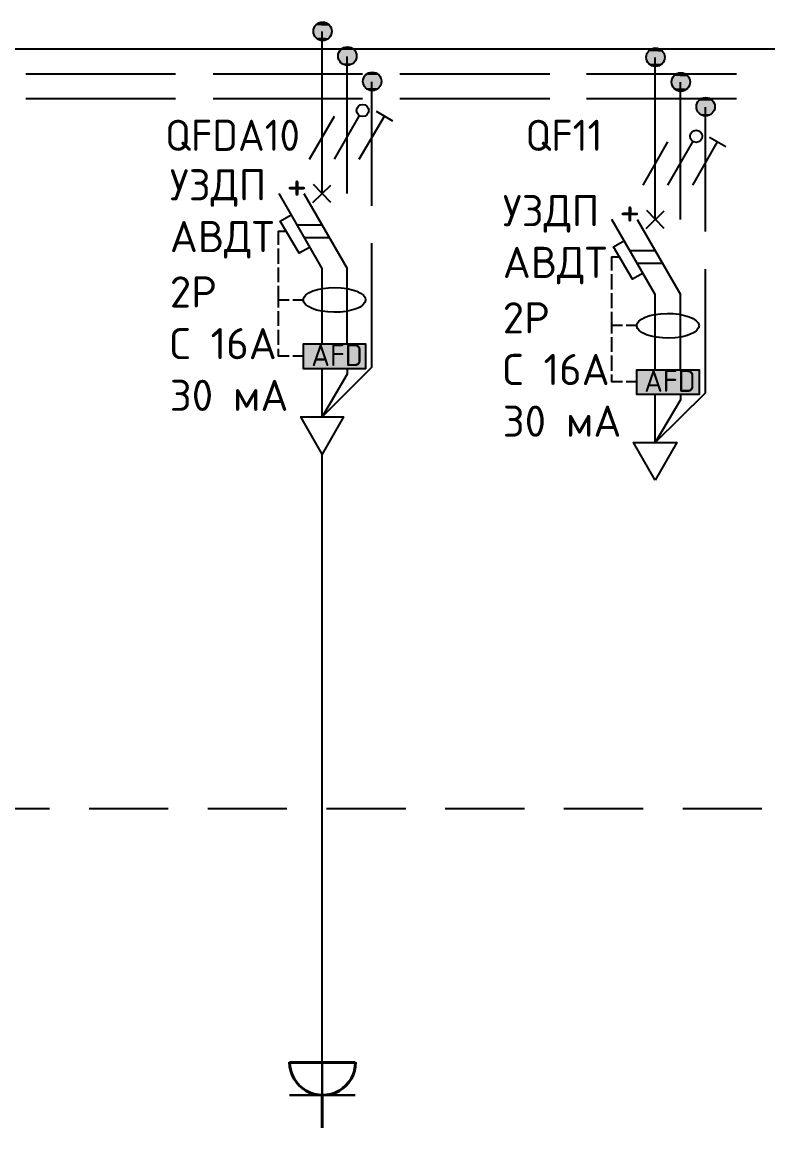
# Model space of a CAD drawing. Header units: millimetres. Extents: x -32 to 417638015, y -35 to 175284279.
# Drawn here: x 416710304 to 416716288, y 175224539 to 175233412 of the extents above; entities that cross this region are included whole.
import ezdxf

# ---------------------------------------------------------------- set-up
doc = ezdxf.new("R2010")
doc.units = ezdxf.units.MM
for name, color, linetype in [('PDF _0', 7, 'Continuous'), ('PDF _4_Однолинейная схема', 7, 'Continuous'), ('PDF _A-HATCH-WALL', 5, 'Continuous'), ('PDF _Текст', 7, 'Continuous'), ('PDF _ЭОМ_Розетки быт', 5, 'Continuous')]:
    doc.layers.add(name, color=color, linetype=linetype)
doc.styles.add('PDF GOST Common', font='GOST_Common.ttf')
doc.styles.add('PDF ISOCPEUR', font='isocpeur.ttf')

msp = doc.modelspace()

# ---------------------------------------------------------------- linework, layer by layer
at = {"layer": 'PDF _0', "lineweight": 25}
for points in [[(416712712.6, 175232036.5), (416712712.6, 175233336)], [(416712911.5, 175232036.5), (416712911.5, 175233137.1)], [(416715383.8, 175231829), (416715383.8, 175233128.6)], [(416713110.5, 175231939.1), (416713110.5, 175232933.9)], [(416715587, 175231829), (416715587, 175232929.7)], [(416715786, 175231731.7), (416715786, 175232730.7)], [(416712636.4, 175231964.5), (416712780.3, 175232104.2)], [(416712780.3, 175231964.5), (416712640.6, 175232108.4)], [(416712712.6, 175230830), (416712712.6, 175231435.3), (416712365.4, 175232036.4)], [(416712564.4, 175232036.5), (416712911.5, 175231435.3)], [(416715311.8, 175231757.1), (416715455.8, 175231896.8)], [(416715455.8, 175231757.1), (416715316.1, 175231901)], [(416712611, 175231604.7), (416712526.3, 175231558.1), (416712373.9, 175231816.3), (416712462.8, 175231867.1)], [(416715383.8, 175230622.5), (416715383.8, 175231227.9), (416715036.7, 175231829)], [(416715239.9, 175231829), (416715587, 175231227.9)], [(416712509.4, 175231786.7), (416712708.3, 175231786.7)], [(416712564.4, 175231685.1), (416712767.6, 175231685.1)], [(416712712.6, 175230245.7), (416713110.5, 175230643.7), (416713110.5, 175231638.5)], [(416715286.4, 175231397.2), (416715201.8, 175231350.7), (416715049.4, 175231608.9), (416715138.3, 175231659.7)], [(416715184.8, 175231579.3), (416715383.8, 175231579.3)], [(416715239.9, 175231477.7), (416715438.8, 175231477.7)], [(416712911.5, 175230830), (416712911.5, 175231435.3)], [(416715383.8, 175230038.3), (416715786, 175230436.2), (416715786, 175231431)], [(416715587, 175230622.5), (416715587, 175231227.9)], [(416712911.5, 175230639.4), (416712911.5, 175230588.6), (416712712.6, 175230245.7), (416712712.6, 175230631)], [(416715587, 175230432), (416715587, 175230381.2), (416715383.8, 175230038.3), (416715383.8, 175230423.5)], [(416712712.6, 175225064.1), (416712712.6, 175229953.4)], [(416710523.9, 175227100.4), (416709888.9, 175227100.4)], [(416711476.4, 175227100.4), (416710841.4, 175227100.4)], [(416712428.9, 175227100.4), (416711793.9, 175227100.4)], [(416713381.4, 175227100.4), (416712746.4, 175227100.4)], [(416714333.9, 175227100.4), (416713699, 175227100.4)], [(416715286.4, 175227100.4), (416714651.5, 175227100.4)], [(416716238.9, 175227100.4), (416715604, 175227100.4)]]:
    msp.add_lwpolyline(points, dxfattribs=at)
at = {"layer": 'PDF _0', "color": 1, "lineweight": 25}
for points in [[(416713144.4, 175232696.9), (416713275.6, 175232620.7)], [(416712611, 175232311.6), (416712809.9, 175232658.8)], [(416712809.9, 175232311.6), (416713008.9, 175232658.8)], [(416713008.9, 175232311.6), (416713212.1, 175232658.8)], [(416715286.4, 175232104.2), (416715485.4, 175232451.3)], [(416715485.4, 175232104.2), (416715684.4, 175232451.3)], [(416715684.4, 175232104.2), (416715883.3, 175232451.3)], [(416715819.8, 175232489.4), (416715951.1, 175232413.2)], [(416712361.2, 175231625.8), (416712361.2, 175231735.9), (416712420.5, 175231735.9)], [(416712361.2, 175231473.4), (416712361.2, 175231596.2)], [(416715036.7, 175231418.4), (416715036.7, 175231528.5), (416715095.9, 175231528.5)], [(416712361.2, 175231325.3), (416712361.2, 175231443.8)], [(416715036.7, 175231266), (416715036.7, 175231388.8)], [(416712445.9, 175231181.3), (416712361.2, 175231181.3), (416712361.2, 175231295.6)], [(416712361.2, 175231122.1), (416712361.2, 175231181.3)], [(416712560.2, 175231181.3), (416712475.5, 175231181.3)], [(416715036.7, 175231117.8), (416715036.7, 175231236.4)], [(416712361.2, 175230973.9), (416712361.2, 175231092.4)], [(416715121.3, 175230978.1), (416715036.7, 175230978.1), (416715036.7, 175231088.2)], [(416712361.2, 175230821.5), (416712361.2, 175230944.2)], [(416715036.7, 175230914.6), (416715036.7, 175230978.1)], [(416715235.6, 175230978.1), (416715151, 175230978.1)], [(416715036.7, 175230766.5), (416715036.7, 175230885)], [(416712445.9, 175230732.6), (416712361.2, 175230732.6), (416712361.2, 175230791.9)], [(416712560.2, 175230732.6), (416712475.5, 175230732.6)], [(416715036.7, 175230614.1), (416715036.7, 175230736.8)], [(416715121.3, 175230525.2), (416715036.7, 175230525.2), (416715036.7, 175230584.4)], [(416715235.6, 175230525.2), (416715151, 175230525.2)]]:
    msp.add_lwpolyline(points, dxfattribs=at)
at = {"layer": 'PDF _0', "color": 7, "lineweight": 0, "true_color": 0xffffff}
for points in [[(416712560.2, 175230830), (416713059.7, 175230830)], [(416715235.6, 175230622.5), (416715735.2, 175230622.5)]]:
    msp.add_lwpolyline(points, dxfattribs=at)
at = {"layer": 'PDF _0', "lineweight": 25}
for points in [[(416712560.2, 175230830), (416713059.7, 175230830), (416713059.7, 175230631), (416712560.2, 175230631)], [(416713059.7, 175230631), (416712560.2, 175230631), (416712560.2, 175230829.9), (416713059.7, 175230829.9)], [(416715235.6, 175230622.5), (416715735.2, 175230622.5), (416715735.2, 175230423.6), (416715235.6, 175230423.6)], [(416715735.2, 175230423.6), (416715235.7, 175230423.6), (416715235.7, 175230622.5), (416715735.2, 175230622.5)], [(416712712.6, 175229945.2), (416712539, 175230245.7), (416712881.9, 175230245.7)], [(416715383.8, 175229737.7), (416715210.2, 175230038.3), (416715557.4, 175230038.3)]]:
    msp.add_lwpolyline(points, close=True, dxfattribs=at)
for centre in [(416712714.7, 175233338.2), (416712913.6, 175233139.3), (416715385.9, 175233130.8), (416713112.6, 175232936.1), (416715589.1, 175232931.8), (416715788.1, 175232732.8)]:
    msp.add_circle(centre, 74.1, dxfattribs=at)
at = {"layer": 'PDF _0', "color": 1, "lineweight": 25}
for centre in [(416713036.4, 175232703.2), (416715711.9, 175232495.8)]:
    msp.add_circle(centre, 48.7, dxfattribs=at)
at = {"layer": 'PDF _0', "lineweight": 25}
for centre, major_axis, ratio, start_param, end_param in [((416712809.8, 175231183.2), (-250, 0.4), 0.397058, 3.1267772255348, 9.409962532714385), ((416715485.4, 175230975.8), (-249.9, 0.5), 0.397142, 3.170151, 9.453336)]:
    msp.add_ellipse(centre, major_axis=major_axis, ratio=ratio, start_param=start_param, end_param=end_param, dxfattribs=at)
at = {"layer": 'PDF _0', "transparency": 33554559}
for points in [[(416712666, 175233395.4), (416712759.1, 175233391.1), (416712661.8, 175233391.1)], [(416712674.5, 175233399.6), (416712754.9, 175233395.4), (416712666, 175233395.4)], [(416712754.9, 175233395.4), (416712666, 175233395.4), (416712759.1, 175233391.1)], [(416712678.7, 175233403.8), (416712746.4, 175233399.6), (416712674.5, 175233399.6)], [(416712746.4, 175233399.6), (416712674.5, 175233399.6), (416712754.9, 175233395.4)], [(416712687.2, 175233408.1), (416712742.2, 175233403.8), (416712678.7, 175233403.8)], [(416712742.2, 175233403.8), (416712678.7, 175233403.8), (416712746.4, 175233399.6)], [(416712695.6, 175233408.1), (416712733.7, 175233408.1), (416712687.2, 175233408.1)], [(416712733.7, 175233408.1), (416712687.2, 175233408.1), (416712742.2, 175233403.8)], [(416712699.9, 175233408.1), (416712729.5, 175233408.1), (416712695.6, 175233408.1)], [(416712729.5, 175233408.1), (416712695.6, 175233408.1), (416712733.7, 175233408.1)], [(416712712.6, 175233412.3), (416712716.8, 175233408.1), (416712699.9, 175233408.1)], [(416712716.8, 175233408.1), (416712699.9, 175233408.1), (416712729.5, 175233408.1)], [(416712640.6, 175233357.3), (416712784.5, 175233348.8), (416712636.4, 175233348.8)], [(416712784.5, 175233348.8), (416712636.4, 175233348.8), (416712784.5, 175233344.6)], [(416712636.4, 175233348.8), (416712784.5, 175233344.6), (416712636.4, 175233344.6)], [(416712784.5, 175233344.6), (416712636.4, 175233344.6), (416712784.5, 175233336.1)], [(416712636.4, 175233344.6), (416712784.5, 175233336.1), (416712636.4, 175233336.1)], [(416712784.5, 175233336.1), (416712636.4, 175233336.1), (416712784.5, 175233327.6)], [(416712636.4, 175233336.1), (416712784.5, 175233327.6), (416712636.4, 175233327.6)], [(416712784.5, 175233327.6), (416712636.4, 175233327.6), (416712784.5, 175233323.4)], [(416712636.4, 175233327.6), (416712784.5, 175233323.4), (416712636.4, 175233323.4)], [(416712784.5, 175233323.4), (416712636.4, 175233323.4), (416712780.3, 175233314.9)], [(416712636.4, 175233323.4), (416712780.3, 175233314.9), (416712640.6, 175233314.9)], [(416712644.8, 175233370), (416712780.3, 175233365.7), (416712640.6, 175233365.7)], [(416712780.3, 175233365.7), (416712640.6, 175233365.7), (416712780.3, 175233357.3)], [(416712640.6, 175233365.7), (416712780.3, 175233357.3), (416712640.6, 175233357.3)], [(416712780.3, 175233357.3), (416712640.6, 175233357.3), (416712784.5, 175233348.8)], [(416712780.3, 175233314.9), (416712640.6, 175233314.9), (416712780.3, 175233306.5)], [(416712640.6, 175233314.9), (416712780.3, 175233306.5), (416712640.6, 175233306.5)], [(416712780.3, 175233306.5), (416712640.6, 175233306.5), (416712776.1, 175233302.2)], [(416712640.6, 175233306.5), (416712776.1, 175233302.2), (416712644.8, 175233302.2)], [(416712649.1, 175233378.4), (416712776.1, 175233370), (416712644.8, 175233370)], [(416712776.1, 175233370), (416712644.8, 175233370), (416712780.3, 175233365.7)], [(416712653.3, 175233382.7), (416712771.8, 175233378.4), (416712649.1, 175233378.4)], [(416712771.8, 175233378.4), (416712649.1, 175233378.4), (416712776.1, 175233370)], [(416712657.5, 175233386.9), (416712767.6, 175233382.7), (416712653.3, 175233382.7)], [(416712767.6, 175233382.7), (416712653.3, 175233382.7), (416712771.8, 175233378.4)], [(416712661.8, 175233391.1), (416712763.4, 175233386.9), (416712657.5, 175233386.9)], [(416712763.4, 175233386.9), (416712657.5, 175233386.9), (416712767.6, 175233382.7)], [(416712759.1, 175233391.1), (416712661.8, 175233391.1), (416712763.4, 175233386.9)], [(416712776.1, 175233302.2), (416712644.8, 175233302.2), (416712771.8, 175233293.8)], [(416712644.8, 175233302.2), (416712771.8, 175233293.8), (416712649.1, 175233293.8)], [(416712771.8, 175233293.8), (416712649.1, 175233293.8), (416712767.6, 175233289.5)], [(416712649.1, 175233293.8), (416712767.6, 175233289.5), (416712653.3, 175233289.5)], [(416712767.6, 175233289.5), (416712653.3, 175233289.5), (416712763.4, 175233285.3)], [(416712653.3, 175233289.5), (416712763.4, 175233285.3), (416712657.5, 175233285.3)], [(416712763.4, 175233285.3), (416712657.5, 175233285.3), (416712759.1, 175233281.1)], [(416712657.5, 175233285.3), (416712759.1, 175233281.1), (416712661.8, 175233281.1)], [(416712759.1, 175233281.1), (416712661.8, 175233281.1), (416712754.9, 175233276.8)], [(416712661.8, 175233281.1), (416712754.9, 175233276.8), (416712666, 175233276.8)], [(416712754.9, 175233276.8), (416712666, 175233276.8), (416712746.4, 175233272.6)], [(416712666, 175233276.8), (416712746.4, 175233272.6), (416712674.5, 175233272.6)], [(416712746.4, 175233272.6), (416712674.5, 175233272.6), (416712742.2, 175233268.4)], [(416712674.5, 175233272.6), (416712742.2, 175233268.4), (416712678.7, 175233268.4)], [(416712742.2, 175233268.4), (416712678.7, 175233268.4), (416712733.7, 175233264.1)], [(416712678.7, 175233268.4), (416712733.7, 175233264.1), (416712687.2, 175233264.1)], [(416712733.7, 175233264.1), (416712687.2, 175233264.1), (416712729.5, 175233264.1)], [(416712687.2, 175233264.1), (416712729.5, 175233264.1), (416712695.6, 175233264.1)], [(416712695.6, 175233264.1), (416712699.9, 175233259.9), (416712716.8, 175233259.9)], [(416712695.6, 175233264.1), (416712729.5, 175233264.1), (416712716.8, 175233259.9)], [(416712699.9, 175233259.9), (416712716.8, 175233259.9), (416712712.6, 175233259.9)], [(416715316.1, 175233158.3), (416715455.8, 175233149.8), (416715311.8, 175233149.8)], [(416715455.8, 175233149.8), (416715311.8, 175233149.8), (416715460, 175233141.4)], [(416715311.8, 175233149.8), (416715460, 175233141.4), (416715311.8, 175233141.4)], [(416715460, 175233141.4), (416715311.8, 175233141.4), (416715460, 175233137.1)], [(416715311.8, 175233141.4), (416715460, 175233137.1), (416715311.8, 175233137.1)], [(416715460, 175233137.1), (416715311.8, 175233137.1), (416715460, 175233128.7)], [(416715311.8, 175233137.1), (416715460, 175233128.7), (416715311.8, 175233128.7)], [(416715460, 175233128.7), (416715311.8, 175233128.7), (416715460, 175233120.2)], [(416715311.8, 175233128.7), (416715460, 175233120.2), (416715311.8, 175233120.2)], [(416715320.3, 175233162.5), (416715455.8, 175233158.3), (416715316.1, 175233158.3)], [(416715455.8, 175233158.3), (416715316.1, 175233158.3), (416715455.8, 175233149.8)], [(416715324.5, 175233175.2), (416715447.3, 175233171), (416715320.3, 175233171)], [(416715447.3, 175233171), (416715320.3, 175233171), (416715451.5, 175233162.5)], [(416715320.3, 175233171), (416715451.5, 175233162.5), (416715320.3, 175233162.5)], [(416715451.5, 175233162.5), (416715320.3, 175233162.5), (416715455.8, 175233158.3)], [(416715333, 175233179.5), (416715443.1, 175233175.2), (416715324.5, 175233175.2)], [(416715443.1, 175233175.2), (416715324.5, 175233175.2), (416715447.3, 175233171)], [(416715337.2, 175233183.7), (416715438.8, 175233179.5), (416715333, 175233179.5)], [(416715438.8, 175233179.5), (416715333, 175233179.5), (416715443.1, 175233175.2)], [(416715341.5, 175233187.9), (416715434.6, 175233183.7), (416715337.2, 175233183.7)], [(416715434.6, 175233183.7), (416715337.2, 175233183.7), (416715438.8, 175233179.5)], [(416715345.7, 175233192.2), (416715430.4, 175233187.9), (416715341.5, 175233187.9)], [(416715430.4, 175233187.9), (416715341.5, 175233187.9), (416715434.6, 175233183.7)], [(416715354.2, 175233196.4), (416715421.9, 175233192.2), (416715345.7, 175233192.2)], [(416715421.9, 175233192.2), (416715345.7, 175233192.2), (416715430.4, 175233187.9)], [(416715358.4, 175233200.6), (416715417.7, 175233196.4), (416715354.2, 175233196.4)], [(416715417.7, 175233196.4), (416715354.2, 175233196.4), (416715421.9, 175233192.2)], [(416715366.9, 175233200.6), (416715409.2, 175233200.6), (416715358.4, 175233200.6)], [(416715409.2, 175233200.6), (416715358.4, 175233200.6), (416715417.7, 175233196.4)], [(416715375.3, 175233204.9), (416715400.7, 175233200.6), (416715366.9, 175233200.6)], [(416715400.7, 175233200.6), (416715366.9, 175233200.6), (416715409.2, 175233200.6)], [(416715388, 175233204.9), (416715392.3, 175233204.9), (416715375.3, 175233204.9)], [(416715392.3, 175233204.9), (416715375.3, 175233204.9), (416715400.7, 175233200.6)], [(416715460, 175233120.2), (416715311.8, 175233120.2), (416715460, 175233116)], [(416715311.8, 175233120.2), (416715460, 175233116), (416715311.8, 175233116)], [(416715460, 175233116), (416715311.8, 175233116), (416715455.8, 175233107.5)], [(416715311.8, 175233116), (416715455.8, 175233107.5), (416715311.8, 175233107.5)], [(416715455.8, 175233107.5), (416715311.8, 175233107.5), (416715455.8, 175233099)], [(416715311.8, 175233107.5), (416715455.8, 175233099), (416715316.1, 175233099)], [(416715455.8, 175233099), (416715316.1, 175233099), (416715451.5, 175233094.8)], [(416715316.1, 175233099), (416715451.5, 175233094.8), (416715320.3, 175233094.8)], [(416715451.5, 175233094.8), (416715320.3, 175233094.8), (416715447.3, 175233086.3)], [(416715320.3, 175233094.8), (416715447.3, 175233086.3), (416715320.3, 175233086.3)], [(416715447.3, 175233086.3), (416715320.3, 175233086.3), (416715443.1, 175233082.1)], [(416715320.3, 175233086.3), (416715443.1, 175233082.1), (416715324.5, 175233082.1)], [(416715443.1, 175233082.1), (416715324.5, 175233082.1), (416715438.8, 175233077.9)], [(416715324.5, 175233082.1), (416715438.8, 175233077.9), (416715333, 175233077.9)], [(416715438.8, 175233077.9), (416715333, 175233077.9), (416715434.6, 175233073.6)], [(416715333, 175233077.9), (416715434.6, 175233073.6), (416715337.2, 175233073.6)], [(416715434.6, 175233073.6), (416715337.2, 175233073.6), (416715430.4, 175233069.4)], [(416715337.2, 175233073.6), (416715430.4, 175233069.4), (416715341.5, 175233069.4)], [(416715430.4, 175233069.4), (416715341.5, 175233069.4), (416715421.9, 175233065.2)], [(416715341.5, 175233069.4), (416715421.9, 175233065.2), (416715345.7, 175233065.2)], [(416715421.9, 175233065.2), (416715345.7, 175233065.2), (416715417.7, 175233060.9)], [(416715345.7, 175233065.2), (416715417.7, 175233060.9), (416715354.2, 175233060.9)], [(416715417.7, 175233060.9), (416715354.2, 175233060.9), (416715409.2, 175233056.7)], [(416715354.2, 175233060.9), (416715409.2, 175233056.7), (416715358.4, 175233056.7)], [(416715409.2, 175233056.7), (416715358.4, 175233056.7), (416715400.7, 175233056.7)], [(416715358.4, 175233056.7), (416715400.7, 175233056.7), (416715366.9, 175233056.7)], [(416715366.9, 175233056.7), (416715375.3, 175233052.5), (416715392.3, 175233052.5)], [(416715366.9, 175233056.7), (416715400.7, 175233056.7), (416715392.3, 175233052.5)], [(416715375.3, 175233052.5), (416715392.3, 175233052.5), (416715388, 175233052.5)]]:
    msp.add_solid(points, dxfattribs=at)
at = {"layer": 'PDF _0', "color": 7, "true_color": 0xffffff, "transparency": 33554559}
for points in [[(416712560.2, 175230631), (416713059.7, 175230631), (416712560.2, 175230829.9)], [(416713059.7, 175230631), (416712560.2, 175230829.9), (416713059.7, 175230829.9)], [(416715235.6, 175230423.6), (416715735.2, 175230423.6), (416715235.6, 175230622.5)], [(416715735.2, 175230423.6), (416715235.6, 175230622.5), (416715735.2, 175230622.5)]]:
    msp.add_solid(points, dxfattribs=at)
at = {"layer": 'PDF _4_Однолинейная схема', "lineweight": 25}
for points in [[(416723406, 175233196.4), (416681963.1, 175233196.4)], [(416710333.4, 175232997.4), (416711535.6, 175232997.4)], [(416711836.3, 175232997.4), (416713034.2, 175232997.4)], [(416713334.9, 175232997.4), (416714537.1, 175232997.4)], [(416714833.5, 175232997.4), (416716035.7, 175232997.4)], [(416710333.4, 175232798.5), (416711535.6, 175232798.5)], [(416711836.3, 175232798.5), (416713034.2, 175232798.5)], [(416713334.9, 175232798.5), (416714537.1, 175232798.5)], [(416714833.5, 175232798.5), (416716035.7, 175232798.5)]]:
    msp.add_lwpolyline(points, dxfattribs=at)
at = {"layer": 'PDF _A-HATCH-WALL', "color": 7, "transparency": 33554559}
for points in [[(416712839.6, 175233158.3), (416712983.5, 175233149.8), (416712835.3, 175233149.8)], [(416712983.5, 175233149.8), (416712835.3, 175233149.8), (416712983.5, 175233141.4)], [(416712835.3, 175233149.8), (416712983.5, 175233141.4), (416712835.3, 175233141.4)], [(416712983.5, 175233141.4), (416712835.3, 175233141.4), (416712983.5, 175233137.1)], [(416712835.3, 175233141.4), (416712983.5, 175233137.1), (416712835.3, 175233137.1)], [(416712983.5, 175233137.1), (416712835.3, 175233137.1), (416712983.5, 175233128.7)], [(416712835.3, 175233137.1), (416712983.5, 175233128.7), (416712835.3, 175233128.7)], [(416712983.5, 175233128.7), (416712835.3, 175233128.7), (416712983.5, 175233120.2)], [(416712835.3, 175233128.7), (416712983.5, 175233120.2), (416712835.3, 175233120.2)], [(416712843.8, 175233171), (416712979.3, 175233162.5), (416712839.6, 175233162.5)], [(416712979.3, 175233162.5), (416712839.6, 175233162.5), (416712983.5, 175233158.3)], [(416712839.6, 175233162.5), (416712983.5, 175233158.3), (416712839.6, 175233158.3)], [(416712983.5, 175233158.3), (416712839.6, 175233158.3), (416712983.5, 175233149.8)], [(416712848, 175233175.2), (416712975, 175233171), (416712843.8, 175233171)], [(416712975, 175233171), (416712843.8, 175233171), (416712979.3, 175233162.5)], [(416712852.3, 175233183.7), (416712975, 175233175.2), (416712848, 175233175.2)], [(416712975, 175233175.2), (416712848, 175233175.2), (416712975, 175233171)], [(416712856.5, 175233187.9), (416712970.8, 175233183.7), (416712852.3, 175233183.7)], [(416712970.8, 175233183.7), (416712852.3, 175233183.7), (416712975, 175233175.2)], [(416712860.7, 175233192.2), (416712966.6, 175233187.9), (416712856.5, 175233187.9)], [(416712966.6, 175233187.9), (416712856.5, 175233187.9), (416712970.8, 175233183.7)], [(416712869.2, 175233196.4), (416712958.1, 175233192.2), (416712860.7, 175233192.2)], [(416712958.1, 175233192.2), (416712860.7, 175233192.2), (416712966.6, 175233187.9)], [(416712873.4, 175233200.6), (416712953.9, 175233196.4), (416712869.2, 175233196.4)], [(416712953.9, 175233196.4), (416712869.2, 175233196.4), (416712958.1, 175233192.2)], [(416712881.9, 175233204.9), (416712945.4, 175233200.6), (416712873.4, 175233200.6)], [(416712945.4, 175233200.6), (416712873.4, 175233200.6), (416712953.9, 175233196.4)], [(416712886.1, 175233204.9), (416712941.2, 175233204.9), (416712881.9, 175233204.9)], [(416712941.2, 175233204.9), (416712881.9, 175233204.9), (416712945.4, 175233200.6)], [(416712894.6, 175233209.1), (416712932.7, 175233204.9), (416712886.1, 175233204.9)], [(416712932.7, 175233204.9), (416712886.1, 175233204.9), (416712941.2, 175233204.9)], [(416712898.8, 175233209.1), (416712928.5, 175233209.1), (416712894.6, 175233209.1)], [(416712928.5, 175233209.1), (416712894.6, 175233209.1), (416712932.7, 175233204.9)], [(416712915.8, 175233209.1), (416712920, 175233209.1), (416712898.8, 175233209.1)], [(416712920, 175233209.1), (416712898.8, 175233209.1), (416712928.5, 175233209.1)], [(416712983.5, 175233120.2), (416712835.3, 175233120.2), (416712983.5, 175233116)], [(416712835.3, 175233120.2), (416712983.5, 175233116), (416712839.6, 175233116)], [(416712983.5, 175233116), (416712839.6, 175233116), (416712979.3, 175233107.5)], [(416712839.6, 175233116), (416712979.3, 175233107.5), (416712839.6, 175233107.5)], [(416712979.3, 175233107.5), (416712839.6, 175233107.5), (416712975, 175233103.3)], [(416712839.6, 175233107.5), (416712975, 175233103.3), (416712843.8, 175233103.3)], [(416712975, 175233103.3), (416712843.8, 175233103.3), (416712975, 175233094.8)], [(416712843.8, 175233103.3), (416712975, 175233094.8), (416712848, 175233094.8)], [(416712975, 175233094.8), (416712848, 175233094.8), (416712970.8, 175233090.6)], [(416712848, 175233094.8), (416712970.8, 175233090.6), (416712852.3, 175233090.6)], [(416712970.8, 175233090.6), (416712852.3, 175233090.6), (416712966.6, 175233082.1)], [(416712852.3, 175233090.6), (416712966.6, 175233082.1), (416712856.5, 175233082.1)], [(416712966.6, 175233082.1), (416712856.5, 175233082.1), (416712958.1, 175233077.9)], [(416712856.5, 175233082.1), (416712958.1, 175233077.9), (416712860.7, 175233077.9)], [(416712958.1, 175233077.9), (416712860.7, 175233077.9), (416712953.9, 175233073.6)], [(416712860.7, 175233077.9), (416712953.9, 175233073.6), (416712869.2, 175233073.6)], [(416712953.9, 175233073.6), (416712869.2, 175233073.6), (416712945.4, 175233069.4)], [(416712869.2, 175233073.6), (416712945.4, 175233069.4), (416712873.4, 175233069.4)], [(416712945.4, 175233069.4), (416712873.4, 175233069.4), (416712941.2, 175233069.4)], [(416712873.4, 175233069.4), (416712941.2, 175233069.4), (416712881.9, 175233069.4)], [(416712941.2, 175233069.4), (416712881.9, 175233069.4), (416712932.7, 175233065.2)], [(416712881.9, 175233069.4), (416712932.7, 175233065.2), (416712886.1, 175233065.2)], [(416712932.7, 175233065.2), (416712886.1, 175233065.2), (416712928.5, 175233060.9)], [(416712886.1, 175233065.2), (416712928.5, 175233060.9), (416712894.6, 175233060.9)], [(416712894.6, 175233060.9), (416712898.8, 175233060.9), (416712920, 175233060.9)], [(416712894.6, 175233060.9), (416712928.5, 175233060.9), (416712920, 175233060.9)], [(416712898.8, 175233060.9), (416712920, 175233060.9), (416712915.8, 175233060.9)], [(416713038.5, 175232950.9), (416713186.7, 175232942.4), (416713034.3, 175232942.4)], [(416713042.8, 175232963.6), (416713182.5, 175232955.1), (416713038.5, 175232955.1)], [(416713182.5, 175232955.1), (416713038.5, 175232955.1), (416713182.5, 175232950.9)], [(416713038.5, 175232955.1), (416713182.5, 175232950.9), (416713038.5, 175232950.9)], [(416713182.5, 175232950.9), (416713038.5, 175232950.9), (416713186.7, 175232942.4)], [(416713047, 175232976.3), (416713178.2, 175232972), (416713042.8, 175232972)], [(416713178.2, 175232972), (416713042.8, 175232972), (416713178.2, 175232963.6)], [(416713042.8, 175232972), (416713178.2, 175232963.6), (416713042.8, 175232963.6)], [(416713178.2, 175232963.6), (416713042.8, 175232963.6), (416713182.5, 175232955.1)], [(416713051.2, 175232980.5), (416713174, 175232976.3), (416713047, 175232976.3)], [(416713174, 175232976.3), (416713047, 175232976.3), (416713178.2, 175232972)], [(416713055.5, 175232989), (416713169.8, 175232980.5), (416713051.2, 175232980.5)], [(416713169.8, 175232980.5), (416713051.2, 175232980.5), (416713174, 175232976.3)], [(416713059.7, 175232993.2), (416713165.5, 175232989), (416713055.5, 175232989)], [(416713165.5, 175232989), (416713055.5, 175232989), (416713169.8, 175232980.5)], [(416713068.2, 175232997.4), (416713157.1, 175232993.2), (416713059.7, 175232993.2)], [(416713157.1, 175232993.2), (416713059.7, 175232993.2), (416713165.5, 175232989)], [(416713072.4, 175233001.7), (416713152.8, 175232997.4), (416713068.2, 175232997.4)], [(416713152.8, 175232997.4), (416713068.2, 175232997.4), (416713157.1, 175232993.2)], [(416713080.9, 175233005.9), (416713148.6, 175233001.7), (416713072.4, 175233001.7)], [(416713148.6, 175233001.7), (416713072.4, 175233001.7), (416713152.8, 175232997.4)], [(416713085.1, 175233005.9), (416713140.1, 175233005.9), (416713080.9, 175233005.9)], [(416713140.1, 175233005.9), (416713080.9, 175233005.9), (416713148.6, 175233001.7)], [(416713093.6, 175233010.1), (416713135.9, 175233005.9), (416713085.1, 175233005.9)], [(416713135.9, 175233005.9), (416713085.1, 175233005.9), (416713140.1, 175233005.9)], [(416713097.8, 175233010.1), (416713127.4, 175233010.1), (416713093.6, 175233010.1)], [(416713127.4, 175233010.1), (416713093.6, 175233010.1), (416713135.9, 175233005.9)], [(416713114.7, 175233010.1), (416713119, 175233010.1), (416713097.8, 175233010.1)], [(416713119, 175233010.1), (416713097.8, 175233010.1), (416713127.4, 175233010.1)], [(416715515, 175232950.9), (416715659, 175232942.4), (416715510.8, 175232942.4)], [(416715519.3, 175232963.6), (416715654.7, 175232955.1), (416715515, 175232955.1)], [(416715654.7, 175232955.1), (416715515, 175232955.1), (416715654.7, 175232950.9)], [(416715515, 175232955.1), (416715654.7, 175232950.9), (416715515, 175232950.9)], [(416715654.7, 175232950.9), (416715515, 175232950.9), (416715659, 175232942.4)], [(416715523.5, 175232967.8), (416715650.5, 175232963.6), (416715519.3, 175232963.6)], [(416715650.5, 175232963.6), (416715519.3, 175232963.6), (416715654.7, 175232955.1)], [(416715527.7, 175232976.3), (416715646.3, 175232967.8), (416715523.5, 175232967.8)], [(416715646.3, 175232967.8), (416715523.5, 175232967.8), (416715650.5, 175232963.6)], [(416715532, 175232980.5), (416715642, 175232976.3), (416715527.7, 175232976.3)], [(416715642, 175232976.3), (416715527.7, 175232976.3), (416715646.3, 175232967.8)], [(416715536.2, 175232984.7), (416715637.8, 175232980.5), (416715532, 175232980.5)], [(416715637.8, 175232980.5), (416715532, 175232980.5), (416715642, 175232976.3)], [(416715540.4, 175232989), (416715633.6, 175232984.7), (416715536.2, 175232984.7)], [(416715633.6, 175232984.7), (416715536.2, 175232984.7), (416715637.8, 175232980.5)], [(416715548.9, 175232993.2), (416715629.3, 175232989), (416715540.4, 175232989)], [(416715629.3, 175232989), (416715540.4, 175232989), (416715633.6, 175232984.7)], [(416715553.1, 175232997.4), (416715620.9, 175232993.2), (416715548.9, 175232993.2)], [(416715620.9, 175232993.2), (416715548.9, 175232993.2), (416715629.3, 175232989)], [(416715561.6, 175233001.7), (416715616.6, 175232997.4), (416715553.1, 175232997.4)], [(416715616.6, 175232997.4), (416715553.1, 175232997.4), (416715620.9, 175232993.2)], [(416715570.1, 175233001.7), (416715608.2, 175233001.7), (416715561.6, 175233001.7)], [(416715608.2, 175233001.7), (416715561.6, 175233001.7), (416715616.6, 175232997.4)], [(416715574.3, 175233001.7), (416715603.9, 175233001.7), (416715570.1, 175233001.7)], [(416715603.9, 175233001.7), (416715570.1, 175233001.7), (416715608.2, 175233001.7)], [(416715587, 175233001.7), (416715591.2, 175233001.7), (416715574.3, 175233001.7)], [(416715591.2, 175233001.7), (416715574.3, 175233001.7), (416715603.9, 175233001.7)], [(416713186.7, 175232942.4), (416713034.3, 175232942.4), (416713186.7, 175232933.9)], [(416713034.3, 175232942.4), (416713186.7, 175232933.9), (416713034.3, 175232933.9)], [(416713186.7, 175232933.9), (416713034.3, 175232933.9), (416713186.7, 175232929.7)], [(416713034.3, 175232933.9), (416713186.7, 175232929.7), (416713034.3, 175232929.7)], [(416713186.7, 175232929.7), (416713034.3, 175232929.7), (416713182.5, 175232921.2)], [(416713034.3, 175232929.7), (416713182.5, 175232921.2), (416713038.5, 175232921.2)], [(416713182.5, 175232921.2), (416713038.5, 175232921.2), (416713182.5, 175232912.8)], [(416713038.5, 175232921.2), (416713182.5, 175232912.8), (416713038.5, 175232912.8)], [(416713182.5, 175232912.8), (416713038.5, 175232912.8), (416713178.2, 175232908.5)], [(416713038.5, 175232912.8), (416713178.2, 175232908.5), (416713042.8, 175232908.5)], [(416713178.2, 175232908.5), (416713042.8, 175232908.5), (416713178.2, 175232900.1)], [(416713042.8, 175232908.5), (416713178.2, 175232900.1), (416713042.8, 175232900.1)], [(416713178.2, 175232900.1), (416713042.8, 175232900.1), (416713174, 175232895.8)], [(416713042.8, 175232900.1), (416713174, 175232895.8), (416713047, 175232895.8)], [(416713174, 175232895.8), (416713047, 175232895.8), (416713169.8, 175232891.6)], [(416713047, 175232895.8), (416713169.8, 175232891.6), (416713051.2, 175232891.6)], [(416713169.8, 175232891.6), (416713051.2, 175232891.6), (416713165.5, 175232883.1)], [(416713051.2, 175232891.6), (416713165.5, 175232883.1), (416713055.5, 175232883.1)], [(416713165.5, 175232883.1), (416713055.5, 175232883.1), (416713157.1, 175232878.9)], [(416713055.5, 175232883.1), (416713157.1, 175232878.9), (416713059.7, 175232878.9)], [(416713157.1, 175232878.9), (416713059.7, 175232878.9), (416713152.8, 175232874.7)], [(416713059.7, 175232878.9), (416713152.8, 175232874.7), (416713068.2, 175232874.7)], [(416713152.8, 175232874.7), (416713068.2, 175232874.7), (416713148.6, 175232870.4)], [(416713068.2, 175232874.7), (416713148.6, 175232870.4), (416713072.4, 175232870.4)], [(416713148.6, 175232870.4), (416713072.4, 175232870.4), (416713140.1, 175232866.2)], [(416713072.4, 175232870.4), (416713140.1, 175232866.2), (416713080.9, 175232866.2)], [(416713140.1, 175232866.2), (416713080.9, 175232866.2), (416713135.9, 175232866.2)], [(416713080.9, 175232866.2), (416713135.9, 175232866.2), (416713085.1, 175232866.2)], [(416713135.9, 175232866.2), (416713085.1, 175232866.2), (416713127.4, 175232862)], [(416713085.1, 175232866.2), (416713127.4, 175232862), (416713093.6, 175232862)], [(416713093.6, 175232862), (416713097.8, 175232862), (416713119, 175232862)], [(416713093.6, 175232862), (416713127.4, 175232862), (416713119, 175232862)], [(416713097.8, 175232862), (416713119, 175232862), (416713114.7, 175232862)], [(416715659, 175232942.4), (416715510.8, 175232942.4), (416715659, 175232933.9)], [(416715510.8, 175232942.4), (416715659, 175232933.9), (416715510.8, 175232933.9)], [(416715659, 175232933.9), (416715510.8, 175232933.9), (416715659, 175232929.7)], [(416715510.8, 175232933.9), (416715659, 175232929.7), (416715510.8, 175232929.7)], [(416715659, 175232929.7), (416715510.8, 175232929.7), (416715659, 175232921.2)], [(416715510.8, 175232929.7), (416715659, 175232921.2), (416715510.8, 175232921.2)], [(416715659, 175232921.2), (416715510.8, 175232921.2), (416715659, 175232912.8)], [(416715510.8, 175232921.2), (416715659, 175232912.8), (416715510.8, 175232912.8)], [(416715659, 175232912.8), (416715510.8, 175232912.8), (416715654.7, 175232908.5)], [(416715510.8, 175232912.8), (416715654.7, 175232908.5), (416715515, 175232908.5)], [(416715654.7, 175232908.5), (416715515, 175232908.5), (416715654.7, 175232900.1)], [(416715515, 175232908.5), (416715654.7, 175232900.1), (416715515, 175232900.1)], [(416715654.7, 175232900.1), (416715515, 175232900.1), (416715650.5, 175232895.8)], [(416715515, 175232900.1), (416715650.5, 175232895.8), (416715519.3, 175232895.8)], [(416715650.5, 175232895.8), (416715519.3, 175232895.8), (416715646.3, 175232887.4)], [(416715519.3, 175232895.8), (416715646.3, 175232887.4), (416715523.5, 175232887.4)], [(416715646.3, 175232887.4), (416715523.5, 175232887.4), (416715642, 175232883.1)], [(416715523.5, 175232887.4), (416715642, 175232883.1), (416715527.7, 175232883.1)], [(416715642, 175232883.1), (416715527.7, 175232883.1), (416715637.8, 175232878.9)], [(416715527.7, 175232883.1), (416715637.8, 175232878.9), (416715532, 175232878.9)], [(416715637.8, 175232878.9), (416715532, 175232878.9), (416715633.6, 175232870.4)], [(416715532, 175232878.9), (416715633.6, 175232870.4), (416715536.2, 175232870.4)], [(416715633.6, 175232870.4), (416715536.2, 175232870.4), (416715629.3, 175232866.2)], [(416715536.2, 175232870.4), (416715629.3, 175232866.2), (416715540.4, 175232866.2)], [(416715629.3, 175232866.2), (416715540.4, 175232866.2), (416715620.9, 175232862)], [(416715540.4, 175232866.2), (416715620.9, 175232862), (416715548.9, 175232862)], [(416715620.9, 175232862), (416715548.9, 175232862), (416715616.6, 175232862)], [(416715548.9, 175232862), (416715616.6, 175232862), (416715553.1, 175232862)], [(416715616.6, 175232862), (416715553.1, 175232862), (416715608.2, 175232857.7)], [(416715553.1, 175232862), (416715608.2, 175232857.7), (416715561.6, 175232857.7)], [(416715608.2, 175232857.7), (416715561.6, 175232857.7), (416715603.9, 175232857.7)], [(416715561.6, 175232857.7), (416715603.9, 175232857.7), (416715570.1, 175232857.7)], [(416715570.1, 175232857.7), (416715574.3, 175232853.5), (416715591.2, 175232853.5)], [(416715570.1, 175232857.7), (416715603.9, 175232857.7), (416715591.2, 175232853.5)], [(416715574.3, 175232853.5), (416715591.2, 175232853.5), (416715587, 175232853.5)], [(416715726.7, 175232773.1), (416715849.5, 175232768.8), (416715722.5, 175232768.8)], [(416715730.9, 175232781.5), (416715845.2, 175232773.1), (416715726.7, 175232773.1)], [(416715845.2, 175232773.1), (416715726.7, 175232773.1), (416715849.5, 175232768.8)], [(416715735.2, 175232785.8), (416715841, 175232781.5), (416715730.9, 175232781.5)], [(416715841, 175232781.5), (416715730.9, 175232781.5), (416715845.2, 175232773.1)], [(416715743.6, 175232790), (416715832.5, 175232785.8), (416715735.2, 175232785.8)], [(416715832.5, 175232785.8), (416715735.2, 175232785.8), (416715841, 175232781.5)], [(416715747.9, 175232794.2), (416715828.3, 175232790), (416715743.6, 175232790)], [(416715828.3, 175232790), (416715743.6, 175232790), (416715832.5, 175232785.8)], [(416715756.3, 175232798.5), (416715819.8, 175232794.2), (416715747.9, 175232794.2)], [(416715819.8, 175232794.2), (416715747.9, 175232794.2), (416715828.3, 175232790)], [(416715760.6, 175232798.5), (416715815.6, 175232798.5), (416715756.3, 175232798.5)], [(416715815.6, 175232798.5), (416715756.3, 175232798.5), (416715819.8, 175232794.2)], [(416715769, 175232802.7), (416715807.1, 175232798.5), (416715760.6, 175232798.5)], [(416715807.1, 175232798.5), (416715760.6, 175232798.5), (416715815.6, 175232798.5)], [(416715773.3, 175232802.7), (416715802.9, 175232802.7), (416715769, 175232802.7)], [(416715802.9, 175232802.7), (416715769, 175232802.7), (416715807.1, 175232798.5)], [(416715790.2, 175232802.7), (416715794.4, 175232802.7), (416715773.3, 175232802.7)], [(416715794.4, 175232802.7), (416715773.3, 175232802.7), (416715802.9, 175232802.7)], [(416715714, 175232751.9), (416715857.9, 175232743.4), (416715709.8, 175232743.4)], [(416715857.9, 175232743.4), (416715709.8, 175232743.4), (416715857.9, 175232735)], [(416715709.8, 175232743.4), (416715857.9, 175232735), (416715709.8, 175232735)], [(416715857.9, 175232735), (416715709.8, 175232735), (416715857.9, 175232730.7)], [(416715709.8, 175232735), (416715857.9, 175232730.7), (416715709.8, 175232730.7)], [(416715857.9, 175232730.7), (416715709.8, 175232730.7), (416715857.9, 175232722.3)], [(416715709.8, 175232730.7), (416715857.9, 175232722.3), (416715709.8, 175232722.3)], [(416715857.9, 175232722.3), (416715709.8, 175232722.3), (416715857.9, 175232713.8)], [(416715709.8, 175232722.3), (416715857.9, 175232713.8), (416715709.8, 175232713.8)], [(416715857.9, 175232713.8), (416715709.8, 175232713.8), (416715857.9, 175232709.6)], [(416715709.8, 175232713.8), (416715857.9, 175232709.6), (416715714, 175232709.6)], [(416715718.2, 175232764.6), (416715853.7, 175232756.1), (416715714, 175232756.1)], [(416715853.7, 175232756.1), (416715714, 175232756.1), (416715857.9, 175232751.9)], [(416715714, 175232756.1), (416715857.9, 175232751.9), (416715714, 175232751.9)], [(416715857.9, 175232751.9), (416715714, 175232751.9), (416715857.9, 175232743.4)], [(416715857.9, 175232709.6), (416715714, 175232709.6), (416715853.7, 175232701.1)], [(416715714, 175232709.6), (416715853.7, 175232701.1), (416715714, 175232701.1)], [(416715853.7, 175232701.1), (416715714, 175232701.1), (416715849.5, 175232692.6)], [(416715714, 175232701.1), (416715849.5, 175232692.6), (416715718.2, 175232692.6)], [(416715722.5, 175232768.8), (416715849.5, 175232764.6), (416715718.2, 175232764.6)], [(416715849.5, 175232764.6), (416715718.2, 175232764.6), (416715853.7, 175232756.1)], [(416715849.5, 175232692.6), (416715718.2, 175232692.6), (416715849.5, 175232688.4)], [(416715718.2, 175232692.6), (416715849.5, 175232688.4), (416715722.5, 175232688.4)], [(416715849.5, 175232768.8), (416715722.5, 175232768.8), (416715849.5, 175232764.6)], [(416715849.5, 175232688.4), (416715722.5, 175232688.4), (416715845.2, 175232684.2)], [(416715722.5, 175232688.4), (416715845.2, 175232684.2), (416715726.7, 175232684.2)], [(416715845.2, 175232684.2), (416715726.7, 175232684.2), (416715841, 175232675.7)], [(416715726.7, 175232684.2), (416715841, 175232675.7), (416715730.9, 175232675.7)], [(416715841, 175232675.7), (416715730.9, 175232675.7), (416715832.5, 175232671.5)], [(416715730.9, 175232675.7), (416715832.5, 175232671.5), (416715735.2, 175232671.5)], [(416715832.5, 175232671.5), (416715735.2, 175232671.5), (416715828.3, 175232667.2)], [(416715735.2, 175232671.5), (416715828.3, 175232667.2), (416715743.6, 175232667.2)], [(416715828.3, 175232667.2), (416715743.6, 175232667.2), (416715819.8, 175232663)], [(416715743.6, 175232667.2), (416715819.8, 175232663), (416715747.9, 175232663)], [(416715819.8, 175232663), (416715747.9, 175232663), (416715815.6, 175232658.8)], [(416715747.9, 175232663), (416715815.6, 175232658.8), (416715756.3, 175232658.8)], [(416715815.6, 175232658.8), (416715756.3, 175232658.8), (416715807.1, 175232658.8)], [(416715756.3, 175232658.8), (416715807.1, 175232658.8), (416715760.6, 175232658.8)], [(416715807.1, 175232658.8), (416715760.6, 175232658.8), (416715802.9, 175232654.5)], [(416715760.6, 175232658.8), (416715802.9, 175232654.5), (416715769, 175232654.5)], [(416715769, 175232654.5), (416715773.3, 175232654.5), (416715794.4, 175232654.5)], [(416715769, 175232654.5), (416715802.9, 175232654.5), (416715794.4, 175232654.5)], [(416715773.3, 175232654.5), (416715794.4, 175232654.5), (416715790.2, 175232654.5)]]:
    msp.add_solid(points, dxfattribs=at)
at = {"layer": 'PDF _ЭОМ_Розетки быт', "lineweight": 40}
for points in [[(416712975, 175225064.1), (416712450.1, 175225064.1)], [(416712712.6, 175224801.6), (416712712.6, 175224539.2)]]:
    msp.add_lwpolyline(points, dxfattribs=at)
at = {"layer": 'PDF _ЭОМ_Розетки быт', "lineweight": 30}
for points in [[(416712712.6, 175225064.1), (416712712.6, 175224801.7)], [(416712975, 175224801.6), (416712450.1, 175224801.6)]]:
    msp.add_lwpolyline(points, dxfattribs=at)
at = {"layer": 'PDF _ЭОМ_Розетки быт', "lineweight": 40}
msp.add_arc((416712714.7, 175225066.2), 264.6, 179.99976, 0.00024, dxfattribs=at)

# ---------------------------------------------------------------- texts
at = {"layer": 'PDF _Текст', "attachment_point": 4}
for s, insert, char_height, style in [('QFDA10', (416711451, 175232504), 249.97, 'PDF GOST Common'), ('QF11', (416714342.4, 175232504), 249.97, 'PDF GOST Common'), ('УЗДП +', (416711489.1, 175232080.8), 249.97, 'PDF ISOCPEUR'), ('УЗДП +', (416714160.4, 175231873.4), 249.97, 'PDF ISOCPEUR'), ('АВДТ', (416711489.1, 175231665.9), 249.97, 'PDF ISOCPEUR'), ('АВДТ', (416714160.4, 175231458.5), 249.97, 'PDF ISOCPEUR'), ('2Р', (416711489.1, 175231246.8), 249.97, 'PDF ISOCPEUR'), ('2Р', (416714160.4, 175231039.4), 249.97, 'PDF ISOCPEUR'), ('С 16А', (416711489.1, 175230832), 249.97, 'PDF ISOCPEUR'), ('AFD', (416712623.7, 175230739.8), 174.98, 'PDF GOST Common'), ('С 16А', (416714160.4, 175230624.5), 249.97, 'PDF ISOCPEUR'), ('AFD', (416715294.9, 175230532.4), 174.98, 'PDF GOST Common'), ('30 мА', (416711489.1, 175230417.1), 249.97, 'PDF ISOCPEUR'), ('30 мА', (416714160.4, 175230209.7), 249.97, 'PDF ISOCPEUR')]:
    msp.add_mtext(s, dxfattribs=dict(at, insert=insert, char_height=char_height, style=style))

doc.saveas('drawing.dxf')
